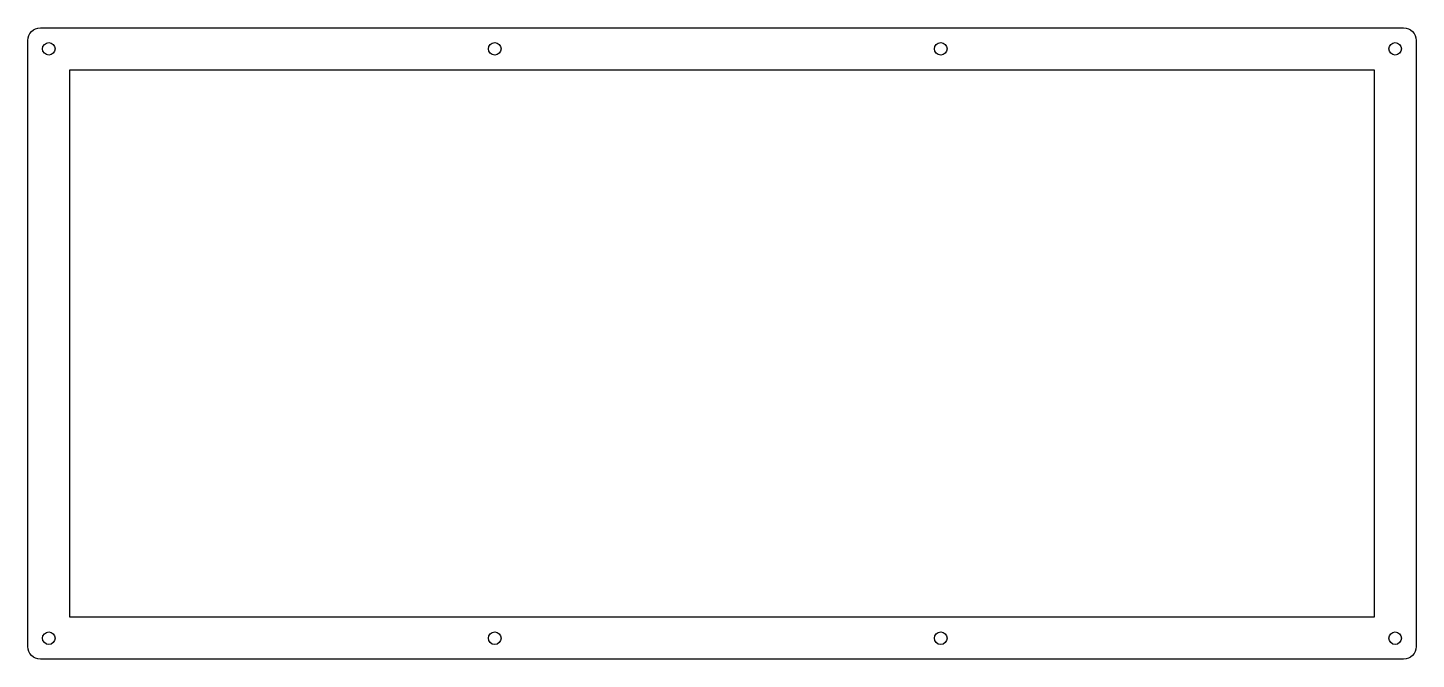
# Model space of a CAD drawing. Header units: millimetres. Extents: x -52 to 278, y -119 to 31.
import ezdxf

# ---------------------------------------------------------------- set-up
doc = ezdxf.new("R2010")
doc.units = ezdxf.units.MM
doc.layers.get('0').update_dxf_attribs({"linetype": 'CONTINUOUS'})

msp = doc.modelspace()

# ---------------------------------------------------------------- linework, layer by layer
msp.add_lwpolyline([(-49.15, 31.07), (274.85, 31.07, -0.414214), (277.85, 28.07), (277.85, -115.93, -0.414214), (274.85, -118.93), (-49.15, -118.93, -0.414214), (-52.15, -115.93), (-52.15, 28.07, -0.414214)], format="xyb", close=True)
msp.add_lwpolyline([(-42.15, 21.07), (267.85, 21.07), (267.85, -108.93), (-42.15, -108.93)], close=True)
for centre in [(-47.15, 26.07), (58.85, 26.07), (164.85, 26.07), (272.85, 26.07), (-47.15, -113.93), (58.85, -113.93), (164.85, -113.93), (272.85, -113.93)]:
    msp.add_circle(centre, 1.5)

doc.saveas('drawing.dxf')
